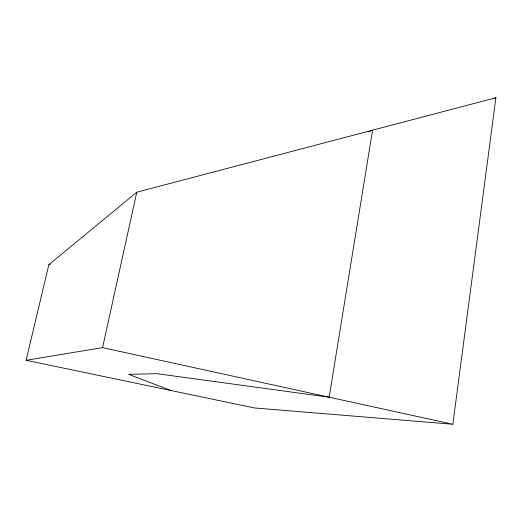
<?xml version="1.0" encoding="UTF-8"?>
<svg xmlns="http://www.w3.org/2000/svg" width="522" height="522" viewBox="0 0 522 522"><rect width="100%" height="100%" fill="white"/><g stroke="black" fill="none" stroke-linecap="round" stroke-linejoin="round"><path stroke-width="0.78" d="M452.848 424.262L495.9 97.738L136.784 192.2L48.859 264.706L26.1 360.291L254.39 407.943L452.848 424.262L102.566 347.639L26.1 360.291M102.566 347.639L136.784 192.2M494.432 98.443L495.9 97.738M368.088 131.935L372.577 130.174L329.147 397.203L156.881 373.674L128.738 374.346L171.151 390.567M48.859 264.706L50.425 264.262"/></g></svg>
